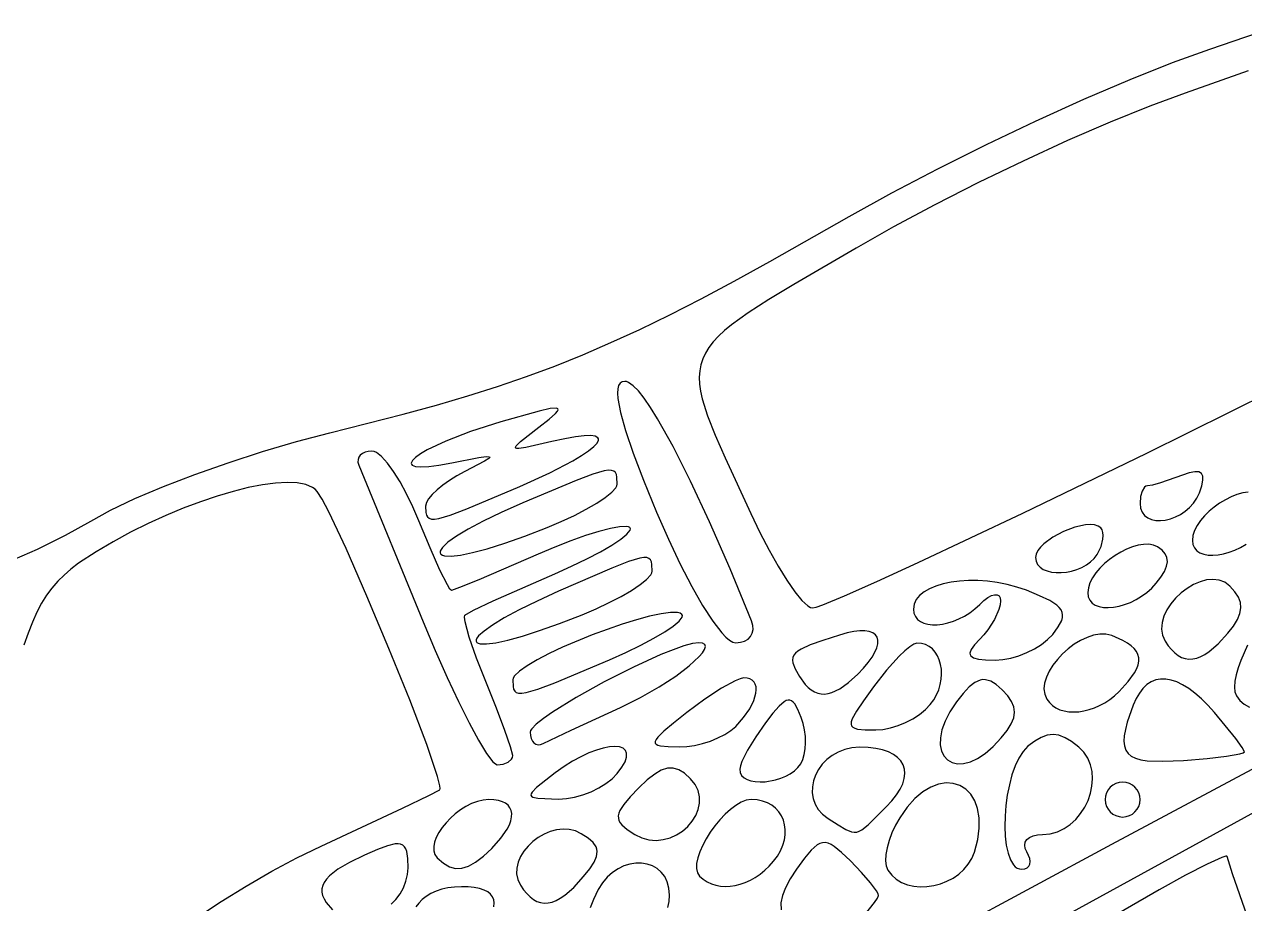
# Model space of a CAD drawing. Header units: millimetres. Extents: x -4.58 to 1.11, y 0.34 to 8.32.
# Drawn here: x -3.534 to -2.756, y 5.2 to 5.761 of the extents above; entities that cross this region are included whole.
import ezdxf

# ---------------------------------------------------------------- set-up
doc = ezdxf.new("R2010")
doc.units = ezdxf.units.MM

msp = doc.modelspace()

# ---------------------------------------------------------------- linework, layer by layer
at = {"flags": 128}
for points in [[(-3.544659, 5.417869), (-3.525221, 5.426441), (-3.507314, 5.435279), (-3.491306, 5.444292), (-3.478734, 5.451181), (-3.463061, 5.45857), (-3.444911, 5.466229), (-3.42491, 5.473927), (-3.403682, 5.481434), (-3.381852, 5.488518), (-3.360046, 5.494951), (-3.338889, 5.5005), (-3.291992, 5.51241), (-3.270843, 5.518223), (-3.250876, 5.524088), (-3.231828, 5.530114), (-3.213436, 5.53641), (-3.195436, 5.543087), (-3.177566, 5.550253), (-3.159562, 5.558019), (-3.141161, 5.566494), (-3.1221, 5.575787), (-3.102115, 5.586008), (-3.080944, 5.597266), (-3.058324, 5.609671), (-3.007681, 5.638361), (-2.980548, 5.653449), (-2.951071, 5.66892), (-2.920192, 5.684335), (-2.888854, 5.699257), (-2.858001, 5.713246), (-2.828575, 5.725865), (-2.80152, 5.736674), (-2.777778, 5.745236), (-2.73189, 5.760951)], [(-2.753315, 5.731326), (-2.793528, 5.717208), (-2.81602, 5.708919), (-2.8413, 5.698656), (-2.868505, 5.686823), (-2.896776, 5.673828), (-2.925252, 5.660076), (-2.953073, 5.645972), (-2.979377, 5.631923), (-3.003306, 5.618333), (-3.043072, 5.595004), (-3.058829, 5.585502), (-3.07199, 5.577046), (-3.082674, 5.569338), (-3.087124, 5.565673), (-3.090999, 5.562083), (-3.094314, 5.558532), (-3.097083, 5.554982), (-3.09932, 5.551397), (-3.101042, 5.54774), (-3.102261, 5.543972), (-3.102994, 5.540058), (-3.103255, 5.535959), (-3.103058, 5.53164), (-3.102418, 5.527062), (-3.10135, 5.522189), (-3.097989, 5.511408), (-3.093092, 5.498999), (-3.086777, 5.484667), (-3.070361, 5.449042), (-3.064587, 5.436958), (-3.058735, 5.425686), (-3.052968, 5.41547), (-3.047446, 5.406559), (-3.042331, 5.399198), (-3.037785, 5.393635), (-3.033968, 5.390117), (-3.032383, 5.389201), (-3.031042, 5.388889), (-3.028799, 5.3894), (-3.024569, 5.390902), (-3.010589, 5.39667), (-2.989975, 5.40579), (-2.963601, 5.417856), (-2.897065, 5.449211), (-2.817972, 5.4875)], [(-3.069875, 5.380556), (-3.083616, 5.413837), (-3.096646, 5.443685), (-3.108803, 5.469789), (-3.119922, 5.49184), (-3.12984, 5.50953), (-3.134297, 5.516642), (-3.138393, 5.522548), (-3.142106, 5.527208), (-3.145417, 5.530585), (-3.148305, 5.53264), (-3.149584, 5.533159), (-3.15075, 5.533333), (-3.152458, 5.533037), (-3.153782, 5.53214), (-3.15472, 5.530631), (-3.155269, 5.528498), (-3.155426, 5.52573), (-3.155188, 5.522314), (-3.153517, 5.513495), (-3.150233, 5.501947), (-3.145312, 5.487577), (-3.138733, 5.470293), (-3.130472, 5.45), (-3.122924, 5.432646), (-3.115406, 5.416741), (-3.108081, 5.402551), (-3.101109, 5.390344), (-3.094653, 5.380385), (-3.088873, 5.372941), (-3.086286, 5.370246), (-3.08393, 5.36828), (-3.081823, 5.367076), (-3.079986, 5.366667), (-3.076945, 5.36695), (-3.07433, 5.367763), (-3.072181, 5.369047), (-3.07054, 5.370747), (-3.069448, 5.372804), (-3.068945, 5.375163), (-3.069074, 5.377766), (-3.069875, 5.380556)], [(-2.817972, 5.4875), (-2.738178, 5.527058)], [(-3.217583, 5.466264), (-3.198571, 5.474915), (-3.183935, 5.482579), (-3.17831, 5.485968), (-3.17384, 5.489025), (-3.170546, 5.491719), (-3.16845, 5.494023), (-3.16757, 5.495906), (-3.167593, 5.496682), (-3.167929, 5.497341), (-3.169545, 5.498299), (-3.172441, 5.49875), (-3.176636, 5.498667), (-3.182151, 5.498019), (-3.189006, 5.496779), (-3.197222, 5.494917), (-3.213849, 5.49108), (-3.218314, 5.490465), (-3.219621, 5.490526), (-3.220326, 5.490847), (-3.22044, 5.491441), (-3.219972, 5.49232), (-3.217336, 5.494979), (-3.205556, 5.504236), (-3.199062, 5.509277), (-3.194876, 5.512938), (-3.193713, 5.514261), (-3.193205, 5.51525), (-3.193377, 5.515908), (-3.194255, 5.51624), (-3.198235, 5.515936), (-3.20535, 5.514369), (-3.229819, 5.507556), (-3.249042, 5.501411), (-3.264826, 5.49531), (-3.276703, 5.489643), (-3.28103, 5.487094), (-3.284205, 5.4848), (-3.286169, 5.48281), (-3.286865, 5.481172), (-3.286718, 5.4805), (-3.286232, 5.479935), (-3.284214, 5.479147), (-3.280751, 5.478859), (-3.275785, 5.479117), (-3.269258, 5.479972), (-3.261111, 5.481472), (-3.243776, 5.484813), (-3.239101, 5.485415), (-3.236991, 5.48524), (-3.236876, 5.484845), (-3.237376, 5.484237), (-3.240183, 5.482359), (-3.252778, 5.475778), (-3.2578, 5.473074), (-3.262485, 5.470179), (-3.26673, 5.467184), (-3.270434, 5.464177), (-3.273493, 5.46125), (-3.275805, 5.458493), (-3.277268, 5.455995), (-3.277778, 5.453847), (-3.277567, 5.449666), (-3.277186, 5.448085), (-3.276517, 5.446865), (-3.275482, 5.446023), (-3.274003, 5.445574), (-3.272001, 5.445534), (-3.269399, 5.44592), (-3.262081, 5.448033), (-3.251422, 5.452043), (-3.217583, 5.466264)], [(-3.222222, 5.294792), (-3.223549, 5.300263), (-3.227161, 5.31079), (-3.232505, 5.324856), (-3.239028, 5.340944), (-3.24531, 5.35682), (-3.249981, 5.37029), (-3.252592, 5.379935), (-3.252985, 5.382879), (-3.252694, 5.384333), (-3.2472, 5.38739), (-3.234571, 5.393377), (-3.195417, 5.410681), (-3.184673, 5.415469), (-3.174895, 5.420181), (-3.166278, 5.424696), (-3.159021, 5.428894), (-3.153318, 5.432654), (-3.149366, 5.435854), (-3.147361, 5.438376), (-3.14715, 5.439344), (-3.1475, 5.440097), (-3.148404, 5.440607), (-3.149816, 5.440868), (-3.154042, 5.440674), (-3.159937, 5.439585), (-3.16726, 5.43767), (-3.175773, 5.434999), (-3.185234, 5.43164), (-3.195404, 5.427664), (-3.206042, 5.423139), (-3.243868, 5.406799), (-3.256046, 5.401826), (-3.261319, 5.4), (-3.262271, 5.400907), (-3.26386, 5.403507), (-3.268613, 5.413056), (-3.2749, 5.427187), (-3.282042, 5.444444), (-3.28586, 5.453372), (-3.289901, 5.461701), (-3.294042, 5.469249), (-3.29816, 5.475833), (-3.302131, 5.481272), (-3.305835, 5.485382), (-3.309147, 5.487982), (-3.310617, 5.488658), (-3.311944, 5.488889), (-3.314304, 5.488707), (-3.316359, 5.488185), (-3.318076, 5.487361), (-3.31942, 5.486271), (-3.320356, 5.484951), (-3.320851, 5.48344), (-3.320868, 5.481772), (-3.320375, 5.479986), (-3.279306, 5.379986), (-3.271602, 5.361684), (-3.264025, 5.344612), (-3.256769, 5.329141), (-3.250028, 5.315646), (-3.243995, 5.3045), (-3.238864, 5.296076), (-3.234829, 5.290748), (-3.233283, 5.289361), (-3.232083, 5.288889), (-3.228252, 5.289354), (-3.225116, 5.290622), (-3.222999, 5.292498), (-3.222423, 5.293605), (-3.222222, 5.294792)], [(-3.200222, 5.440083), (-3.191249, 5.443877), (-3.182878, 5.447807), (-3.175292, 5.451759), (-3.168675, 5.45562), (-3.16321, 5.459276), (-3.15908, 5.462613), (-3.156467, 5.465517), (-3.155787, 5.466771), (-3.155556, 5.467875), (-3.155754, 5.472238), (-3.156121, 5.473895), (-3.156773, 5.475181), (-3.15779, 5.47608), (-3.15925, 5.476577), (-3.161233, 5.476656), (-3.163819, 5.4763), (-3.171118, 5.474225), (-3.181782, 5.470225), (-3.21575, 5.455944), (-3.229509, 5.44982), (-3.241125, 5.444196), (-3.250636, 5.439113), (-3.25808, 5.434609), (-3.263496, 5.430724), (-3.266922, 5.427497), (-3.267901, 5.426143), (-3.268397, 5.424968), (-3.268415, 5.423977), (-3.26796, 5.423175), (-3.267036, 5.422568), (-3.265649, 5.422159), (-3.261501, 5.421959), (-3.255557, 5.422613), (-3.247854, 5.424161), (-3.23843, 5.426643), (-3.227325, 5.430098), (-3.214576, 5.434565), (-3.200222, 5.440083)], [(-2.784389, 5.462347), (-2.782879, 5.466789), (-2.782138, 5.470308), (-2.78219, 5.472929), (-2.783061, 5.474679), (-2.784774, 5.475581), (-2.787356, 5.475662), (-2.79083, 5.474946), (-2.795222, 5.473458), (-2.809089, 5.468661), (-2.814369, 5.467202), (-2.817569, 5.466667), (-2.818503, 5.46644), (-2.819375, 5.46579), (-2.820854, 5.463403), (-2.821855, 5.45987), (-2.822222, 5.455556), (-2.821879, 5.452434), (-2.820903, 5.44985), (-2.819371, 5.447791), (-2.817362, 5.446242), (-2.814952, 5.445189), (-2.812222, 5.444619), (-2.809247, 5.444516), (-2.806108, 5.444868), (-2.80288, 5.44566), (-2.799643, 5.446878), (-2.796475, 5.448508), (-2.793453, 5.450536), (-2.790655, 5.452948), (-2.78816, 5.45573), (-2.786045, 5.458868), (-2.784389, 5.462347)], [(-3.423189, 5.191628), (-3.408016, 5.201674), (-3.392083, 5.211537), (-3.375862, 5.220917), (-3.359825, 5.22951), (-3.344444, 5.237014), (-3.292394, 5.261292), (-3.275747, 5.269287), (-3.268667, 5.272944), (-3.268442, 5.273752), (-3.26863, 5.275476), (-3.270146, 5.281436), (-3.27707, 5.301771), (-3.287901, 5.330212), (-3.301102, 5.363019), (-3.315136, 5.396453), (-3.328465, 5.426775), (-3.339553, 5.450245), (-3.343775, 5.458242), (-3.346861, 5.463125), (-3.348205, 5.46454), (-3.349879, 5.465749), (-3.354163, 5.467568), (-3.359608, 5.468611), (-3.366108, 5.468907), (-3.373557, 5.468484), (-3.38185, 5.467371), (-3.390881, 5.465598), (-3.400543, 5.463193), (-3.410732, 5.460184), (-3.421341, 5.456602), (-3.432265, 5.452474), (-3.443398, 5.44783), (-3.454634, 5.442698), (-3.465867, 5.437108), (-3.476992, 5.431088), (-3.487903, 5.424667), (-3.499037, 5.417325), (-3.503865, 5.413649), (-3.508264, 5.409856), (-3.512284, 5.405861), (-3.515974, 5.401578), (-3.519381, 5.396922), (-3.522556, 5.391807), (-3.525546, 5.38615), (-3.528401, 5.379863), (-3.531169, 5.372863), (-3.533899, 5.365063)], [(-2.753282, 5.462749), (-2.75678, 5.462191), (-2.760421, 5.461154), (-2.764133, 5.459688), (-2.767841, 5.457839), (-2.771472, 5.455656), (-2.774952, 5.453188), (-2.778207, 5.450483), (-2.781164, 5.447589), (-2.783748, 5.444554), (-2.785887, 5.441426), (-2.787505, 5.438255), (-2.788531, 5.435087), (-2.788889, 5.431972), (-2.788557, 5.429317), (-2.787603, 5.427106), (-2.786094, 5.425331), (-2.784092, 5.423983), (-2.781663, 5.423052), (-2.778872, 5.422531), (-2.775784, 5.42241), (-2.772462, 5.422681), (-2.768972, 5.423334), (-2.765378, 5.424362), (-2.761746, 5.425754), (-2.758139, 5.427503), (-2.754623, 5.4296)], [(-2.849542, 5.422958), (-2.847098, 5.427959), (-2.845859, 5.432819), (-2.845715, 5.435023), (-2.845899, 5.436982), (-2.846422, 5.438627), (-2.847292, 5.439889), (-2.849036, 5.441078), (-2.851304, 5.441766), (-2.854008, 5.441991), (-2.857061, 5.441795), (-2.863859, 5.440297), (-2.870997, 5.437589), (-2.877771, 5.433989), (-2.883479, 5.429817), (-2.885714, 5.427615), (-2.887419, 5.42539), (-2.888507, 5.423181), (-2.888889, 5.421028), (-2.888544, 5.418601), (-2.887562, 5.416531), (-2.886017, 5.414814), (-2.883987, 5.413447), (-2.881548, 5.412425), (-2.878776, 5.411746), (-2.875747, 5.411405), (-2.872538, 5.411399), (-2.869226, 5.411724), (-2.865885, 5.412377), (-2.862594, 5.413353), (-2.859428, 5.414649), (-2.856463, 5.416261), (-2.853776, 5.418186), (-2.851444, 5.42042), (-2.849542, 5.422958)], [(-2.811931, 5.404556), (-2.80887, 5.40855), (-2.806655, 5.412152), (-2.805285, 5.415402), (-2.804759, 5.418339), (-2.805074, 5.421001), (-2.806229, 5.423429), (-2.808224, 5.425661), (-2.811056, 5.427736), (-2.813679, 5.428903), (-2.816668, 5.429447), (-2.819948, 5.429416), (-2.823446, 5.428858), (-2.827088, 5.427821), (-2.8308, 5.426354), (-2.834508, 5.424505), (-2.838139, 5.422323), (-2.841619, 5.419855), (-2.844874, 5.41715), (-2.847831, 5.414255), (-2.850415, 5.41122), (-2.852553, 5.408093), (-2.854172, 5.404922), (-2.855197, 5.401754), (-2.855556, 5.398639), (-2.855223, 5.395984), (-2.85427, 5.393773), (-2.85276, 5.391998), (-2.850759, 5.390649), (-2.84833, 5.389719), (-2.845539, 5.389197), (-2.84245, 5.389077), (-2.839128, 5.389347), (-2.835638, 5.390001), (-2.832045, 5.391028), (-2.828412, 5.392421), (-2.824806, 5.39417), (-2.821289, 5.396267), (-2.817928, 5.398703), (-2.814787, 5.401468), (-2.811931, 5.404556)], [(-3.178, 5.384542), (-3.169027, 5.388331), (-3.160656, 5.392257), (-3.15307, 5.396206), (-3.146453, 5.400064), (-3.140988, 5.403717), (-3.136857, 5.407051), (-3.134245, 5.409952), (-3.133565, 5.411204), (-3.133333, 5.412306), (-3.133488, 5.416657), (-3.133807, 5.418311), (-3.134397, 5.419593), (-3.135342, 5.420486), (-3.136727, 5.420972), (-3.138633, 5.421032), (-3.141144, 5.420649), (-3.148316, 5.418481), (-3.15891, 5.414325), (-3.193028, 5.399472), (-3.206655, 5.393239), (-3.218183, 5.387557), (-3.227645, 5.382458), (-3.235076, 5.377977), (-3.240509, 5.374147), (-3.243977, 5.371002), (-3.244985, 5.369696), (-3.245515, 5.368574), (-3.24557, 5.36764), (-3.245155, 5.366898), (-3.244273, 5.366351), (-3.242931, 5.366006), (-3.238877, 5.365932), (-3.233026, 5.36671), (-3.225413, 5.368373), (-3.21607, 5.370954), (-3.205031, 5.374487), (-3.19233, 5.379005), (-3.178, 5.384542)], [(-2.766278, 5.372694), (-2.762712, 5.377327), (-2.760127, 5.38151), (-2.758519, 5.385343), (-2.757884, 5.388927), (-2.758218, 5.392361), (-2.759518, 5.395745), (-2.76178, 5.39918), (-2.765, 5.402764), (-2.768212, 5.405203), (-2.771821, 5.406615), (-2.775724, 5.407089), (-2.779818, 5.406711), (-2.783998, 5.405569), (-2.788163, 5.403752), (-2.792208, 5.401346), (-2.796031, 5.398441), (-2.799528, 5.395123), (-2.802596, 5.391481), (-2.805131, 5.387601), (-2.807031, 5.383572), (-2.808192, 5.379483), (-2.808511, 5.375419), (-2.807884, 5.37147), (-2.806208, 5.367722), (-2.804232, 5.364784), (-2.802197, 5.362278), (-2.800102, 5.360204), (-2.797944, 5.358562), (-2.79572, 5.357352), (-2.793429, 5.356576), (-2.791067, 5.356233), (-2.788634, 5.356323), (-2.786125, 5.356847), (-2.78354, 5.357806), (-2.780875, 5.359199), (-2.778128, 5.361027), (-2.772381, 5.365989), (-2.766278, 5.372694)], [(-2.877931, 5.372028), (-2.874352, 5.376771), (-2.872202, 5.380837), (-2.871693, 5.382668), (-2.871578, 5.384389), (-2.871867, 5.386023), (-2.872575, 5.387589), (-2.873711, 5.389106), (-2.87529, 5.390597), (-2.879819, 5.393577), (-2.88626, 5.396689), (-2.894708, 5.400097), (-2.900801, 5.402165), (-2.907008, 5.403803), (-2.913258, 5.405024), (-2.919481, 5.405838), (-2.925608, 5.406258), (-2.931569, 5.406294), (-2.937294, 5.405959), (-2.942714, 5.405264), (-2.947757, 5.404221), (-2.952354, 5.402841), (-2.956436, 5.401135), (-2.959933, 5.399117), (-2.962774, 5.396796), (-2.96489, 5.394185), (-2.966211, 5.391296), (-2.966667, 5.388139), (-2.966366, 5.385575), (-2.965501, 5.383395), (-2.964126, 5.381596), (-2.962294, 5.380174), (-2.96006, 5.379124), (-2.957478, 5.378445), (-2.954603, 5.37813), (-2.951488, 5.378177), (-2.948187, 5.378582), (-2.944756, 5.379341), (-2.941247, 5.380449), (-2.937715, 5.381905), (-2.934215, 5.383702), (-2.930801, 5.385838), (-2.927526, 5.388309), (-2.924444, 5.391111), (-2.921746, 5.393585), (-2.919238, 5.395449), (-2.916973, 5.396693), (-2.915002, 5.397311), (-2.913378, 5.397292), (-2.912153, 5.396629), (-2.91138, 5.395312), (-2.911111, 5.393333), (-2.911383, 5.390829), (-2.912163, 5.387967), (-2.915028, 5.381569), (-2.919267, 5.374943), (-2.921766, 5.371794), (-2.924444, 5.368889), (-2.927741, 5.365337), (-2.929823, 5.362429), (-2.930654, 5.360111), (-2.930588, 5.359157), (-2.930194, 5.358332), (-2.928407, 5.357039), (-2.925253, 5.35618), (-2.920695, 5.355703), (-2.914694, 5.355556), (-2.909779, 5.355892), (-2.904653, 5.356856), (-2.899468, 5.35838), (-2.894375, 5.360396), (-2.889524, 5.362836), (-2.885066, 5.365634), (-2.881151, 5.36872), (-2.877931, 5.372028)], [(-3.160458, 5.355833), (-3.150044, 5.360485), (-3.140585, 5.365079), (-3.132267, 5.369496), (-3.125281, 5.373618), (-3.119815, 5.377326), (-3.116056, 5.380501), (-3.114194, 5.383025), (-3.114033, 5.384005), (-3.114417, 5.384778), (-3.115493, 5.38546), (-3.117065, 5.385878), (-3.121553, 5.385981), (-3.127604, 5.385193), (-3.134941, 5.383622), (-3.143285, 5.381376), (-3.15236, 5.378563), (-3.17159, 5.371667), (-3.190412, 5.363793), (-3.198975, 5.35976), (-3.206604, 5.355805), (-3.213021, 5.352037), (-3.217948, 5.348564), (-3.221107, 5.345492), (-3.221938, 5.344141), (-3.222222, 5.342931), (-3.222017, 5.338667), (-3.221639, 5.337054), (-3.220968, 5.33581), (-3.219923, 5.334952), (-3.218423, 5.334496), (-3.216386, 5.33446), (-3.213731, 5.334861), (-3.20624, 5.337041), (-3.195298, 5.341173), (-3.160458, 5.355833)], [(-3.002222, 5.346667), (-2.998562, 5.350529), (-2.995523, 5.354161), (-2.993098, 5.357548), (-2.99128, 5.360671), (-2.990059, 5.363515), (-2.989429, 5.366063), (-2.989382, 5.368298), (-2.98991, 5.370203), (-2.991004, 5.371762), (-2.992658, 5.372959), (-2.994864, 5.373775), (-2.997613, 5.374196), (-3.000898, 5.374204), (-3.004711, 5.373782), (-3.009044, 5.372914), (-3.013889, 5.371583), (-3.024564, 5.368203), (-3.032654, 5.365306), (-3.038381, 5.36266), (-3.040428, 5.361361), (-3.041967, 5.360038), (-3.043027, 5.358664), (-3.043635, 5.357209), (-3.043818, 5.355645), (-3.043606, 5.353943), (-3.042103, 5.35001), (-3.039347, 5.345181), (-3.035688, 5.340139), (-3.03379, 5.338176), (-3.031837, 5.336587), (-3.029826, 5.33537), (-3.027751, 5.334527), (-3.025605, 5.334056), (-3.023384, 5.33396), (-3.021081, 5.334238), (-3.018692, 5.334889), (-3.01363, 5.337315), (-3.008155, 5.341241), (-3.002222, 5.346667)], [(-2.835556, 5.335556), (-2.829701, 5.341921), (-2.825665, 5.347566), (-2.824333, 5.350146), (-2.82346, 5.352578), (-2.823047, 5.354874), (-2.823097, 5.357045), (-2.82361, 5.359102), (-2.824589, 5.361055), (-2.826034, 5.362916), (-2.827946, 5.364696), (-2.830328, 5.366406), (-2.833181, 5.368056), (-2.840306, 5.371222), (-2.843945, 5.372117), (-2.847828, 5.372178), (-2.851873, 5.371485), (-2.855997, 5.37012), (-2.860118, 5.368163), (-2.864154, 5.365695), (-2.868023, 5.362797), (-2.871641, 5.359549), (-2.874926, 5.356032), (-2.877797, 5.352327), (-2.88017, 5.348514), (-2.881964, 5.344675), (-2.883095, 5.34089), (-2.883483, 5.33724), (-2.883043, 5.333805), (-2.881694, 5.330667), (-2.880053, 5.328471), (-2.878086, 5.326625), (-2.875825, 5.325127), (-2.873308, 5.323972), (-2.870566, 5.323156), (-2.867637, 5.322676), (-2.864553, 5.322529), (-2.861349, 5.32271), (-2.85806, 5.323216), (-2.854721, 5.324044), (-2.851365, 5.32519), (-2.848028, 5.326649), (-2.844744, 5.328419), (-2.841548, 5.330496), (-2.838473, 5.332876), (-2.835556, 5.335556)], [(-3.153542, 5.325417), (-3.140753, 5.331759), (-3.128842, 5.338577), (-3.118302, 5.345463), (-3.109628, 5.35201), (-3.103316, 5.357812), (-3.101199, 5.360305), (-3.099858, 5.36246), (-3.099354, 5.364224), (-3.09975, 5.365547), (-3.101107, 5.366378), (-3.103486, 5.366667), (-3.107597, 5.366129), (-3.113167, 5.3646), (-3.119958, 5.362205), (-3.127732, 5.359071), (-3.145279, 5.351089), (-3.163903, 5.341661), (-3.181701, 5.331797), (-3.196771, 5.322505), (-3.202688, 5.318388), (-3.207209, 5.314792), (-3.210096, 5.311843), (-3.210852, 5.31065), (-3.211111, 5.309667), (-3.210941, 5.307437), (-3.210454, 5.305526), (-3.209683, 5.303965), (-3.208663, 5.302783), (-3.207429, 5.302009), (-3.206013, 5.301673), (-3.204452, 5.301803), (-3.202778, 5.302431), (-3.184878, 5.310955), (-3.153542, 5.325417)], [(-2.955958, 5.327292), (-2.953758, 5.33029), (-2.951974, 5.333444), (-2.950595, 5.336706), (-2.94961, 5.340024), (-2.949008, 5.343351), (-2.948778, 5.346635), (-2.948909, 5.349829), (-2.949391, 5.352882), (-2.950211, 5.355745), (-2.951361, 5.358368), (-2.952828, 5.360702), (-2.954601, 5.362698), (-2.95667, 5.364306), (-2.959024, 5.365476), (-2.961651, 5.366159), (-2.964542, 5.366306), (-2.966491, 5.365679), (-2.969099, 5.364012), (-2.972249, 5.361418), (-2.97583, 5.35801), (-2.983827, 5.349212), (-2.992181, 5.338528), (-2.998524, 5.329721), (-3.003035, 5.323035), (-3.005698, 5.318177), (-3.006332, 5.316343), (-3.006498, 5.314856), (-3.006195, 5.313681), (-3.00542, 5.31278), (-3.004172, 5.312118), (-3.002448, 5.311659), (-2.997568, 5.311199), (-2.990764, 5.311111), (-2.986198, 5.311441), (-2.981408, 5.312387), (-2.976536, 5.313883), (-2.971726, 5.315863), (-2.96712, 5.31826), (-2.962862, 5.321008), (-2.959093, 5.32404), (-2.955958, 5.327292)], [(-2.753668, 5.365023), (-2.758007, 5.35545), (-2.759689, 5.350759), (-2.760965, 5.346285), (-2.761777, 5.342144), (-2.762066, 5.338452), (-2.761771, 5.335324), (-2.760833, 5.332875), (-2.758556, 5.329911), (-2.75576, 5.327455), (-2.752525, 5.325496)], [(-3.188889, 5.019375), (-3.003229, 5.119833), (-2.861111, 5.197458), (-2.577778, 5.352847)], [(-3.08, 5.313333), (-3.074965, 5.318977), (-3.071121, 5.32453), (-3.068503, 5.329783), (-3.067146, 5.334524), (-3.06695, 5.336638), (-3.067083, 5.338546), (-3.067547, 5.340221), (-3.068348, 5.341638), (-3.069489, 5.34277), (-3.070975, 5.343591), (-3.072811, 5.344074), (-3.075, 5.344194), (-3.077241, 5.3437), (-3.080428, 5.342382), (-3.089045, 5.337635), (-3.099668, 5.330675), (-3.111111, 5.322222), (-3.119657, 5.315453), (-3.125845, 5.310248), (-3.129724, 5.306398), (-3.130812, 5.304918), (-3.13134, 5.303698), (-3.131314, 5.302714), (-3.13074, 5.301939), (-3.129623, 5.301347), (-3.12797, 5.300914), (-3.123079, 5.300415), (-3.116111, 5.300236), (-3.111263, 5.300462), (-3.106215, 5.301199), (-3.101114, 5.302392), (-3.096108, 5.303988), (-3.091345, 5.305934), (-3.086974, 5.308176), (-3.083143, 5.31066), (-3.08, 5.313333)], [(-2.910722, 5.306014), (-2.907034, 5.310777), (-2.904383, 5.315007), (-2.902766, 5.318837), (-2.902182, 5.322398), (-2.902627, 5.325821), (-2.904099, 5.329238), (-2.906595, 5.332782), (-2.910111, 5.336583), (-2.913923, 5.339945), (-2.91745, 5.342135), (-2.920809, 5.343122), (-2.922464, 5.343155), (-2.924122, 5.342875), (-2.927505, 5.341362), (-2.93108, 5.338552), (-2.934964, 5.334414), (-2.939278, 5.328917), (-2.943487, 5.322568), (-2.946547, 5.316593), (-2.948531, 5.311053), (-2.949515, 5.306008), (-2.949575, 5.301518), (-2.948785, 5.297643), (-2.947221, 5.294444), (-2.944958, 5.291981), (-2.942072, 5.290314), (-2.938637, 5.289504), (-2.934729, 5.289611), (-2.930422, 5.290696), (-2.925793, 5.292818), (-2.920917, 5.296038), (-2.915868, 5.300417), (-2.910722, 5.306014)], [(-2.755583, 5.297083), (-2.757083, 5.299877), (-2.761186, 5.305523), (-2.774694, 5.322097), (-2.778964, 5.326838), (-2.783148, 5.33099), (-2.787233, 5.334555), (-2.79121, 5.337529), (-2.795068, 5.339913), (-2.798797, 5.341705), (-2.802385, 5.342905), (-2.805821, 5.34351), (-2.809096, 5.343521), (-2.812198, 5.342937), (-2.815116, 5.341755), (-2.817841, 5.339976), (-2.820361, 5.337598), (-2.822665, 5.33462), (-2.824743, 5.331042), (-2.826583, 5.326861), (-2.830355, 5.315995), (-2.831561, 5.311424), (-2.832283, 5.307393), (-2.832496, 5.303876), (-2.832176, 5.300847), (-2.831301, 5.29828), (-2.829845, 5.296149), (-2.827786, 5.294428), (-2.8251, 5.29309), (-2.821762, 5.292111), (-2.817749, 5.291463), (-2.807604, 5.291058), (-2.794472, 5.291667), (-2.779372, 5.292954), (-2.767007, 5.294406), (-2.758652, 5.295842), (-2.756377, 5.296499), (-2.755583, 5.297083)], [(-3.038556, 5.289417), (-3.03725, 5.292119), (-3.036302, 5.295344), (-3.035714, 5.298971), (-3.035486, 5.302878), (-3.03562, 5.306946), (-3.036118, 5.311053), (-3.03698, 5.315079), (-3.038208, 5.318903), (-3.040345, 5.324048), (-3.042341, 5.327656), (-3.04334, 5.328875), (-3.044369, 5.329699), (-3.045449, 5.330127), (-3.046602, 5.330155), (-3.047851, 5.329778), (-3.049216, 5.328996), (-3.052382, 5.326198), (-3.056276, 5.321735), (-3.061069, 5.315583), (-3.067308, 5.306719), (-3.072474, 5.298207), (-3.076028, 5.291015), (-3.077032, 5.288217), (-3.077431, 5.286111), (-3.077171, 5.283922), (-3.076248, 5.282084), (-3.074742, 5.28059), (-3.072733, 5.279434), (-3.070301, 5.278609), (-3.067527, 5.278108), (-3.064489, 5.277924), (-3.061269, 5.27805), (-3.054602, 5.279207), (-3.051316, 5.280224), (-3.048167, 5.281523), (-3.045236, 5.283099), (-3.042604, 5.284945), (-3.040351, 5.287053), (-3.038556, 5.289417)], [(-2.894444, 5.233333), (-2.895479, 5.235565), (-2.895775, 5.237648), (-2.895376, 5.239535), (-2.894321, 5.241181), (-2.892653, 5.24254), (-2.890411, 5.243568), (-2.887638, 5.244218), (-2.884375, 5.244444), (-2.879504, 5.244889), (-2.874915, 5.246164), (-2.870646, 5.248177), (-2.866734, 5.250837), (-2.863217, 5.254054), (-2.860133, 5.257737), (-2.857519, 5.261795), (-2.855413, 5.266137), (-2.853852, 5.270672), (-2.852874, 5.27531), (-2.852516, 5.279959), (-2.852816, 5.284528), (-2.853812, 5.288928), (-2.855541, 5.293066), (-2.85804, 5.296852), (-2.861347, 5.300194), (-2.865881, 5.303658), (-2.87003, 5.306145), (-2.873918, 5.307655), (-2.877665, 5.308191), (-2.881393, 5.307754), (-2.885224, 5.306347), (-2.889279, 5.30397), (-2.893681, 5.300625), (-2.896745, 5.297389), (-2.899473, 5.293153), (-2.901856, 5.288083), (-2.903887, 5.282345), (-2.905557, 5.276108), (-2.906856, 5.269537), (-2.907778, 5.2628), (-2.908312, 5.256064), (-2.908452, 5.249495), (-2.908188, 5.243261), (-2.907512, 5.237528), (-2.906415, 5.232463), (-2.904889, 5.228233), (-2.902926, 5.225005), (-2.901777, 5.223819), (-2.900516, 5.222946), (-2.899142, 5.222407), (-2.897653, 5.222222), (-2.895769, 5.222449), (-2.894282, 5.223099), (-2.893206, 5.224127), (-2.892554, 5.225486), (-2.892338, 5.227132), (-2.892573, 5.229019), (-2.89327, 5.231101), (-2.894444, 5.233333)], [(-3.155556, 5.283333), (-3.15256, 5.287335), (-3.150607, 5.290809), (-3.14963, 5.293755), (-3.14956, 5.296171), (-3.150332, 5.298057), (-3.151877, 5.299414), (-3.154128, 5.300239), (-3.157019, 5.300533), (-3.160482, 5.300295), (-3.16445, 5.299524), (-3.168856, 5.29822), (-3.173632, 5.296382), (-3.178711, 5.29401), (-3.184027, 5.291103), (-3.189511, 5.28766), (-3.195097, 5.283681), (-3.206952, 5.274381), (-3.209844, 5.271474), (-3.210521, 5.270375), (-3.210682, 5.269483), (-3.210324, 5.268774), (-3.209443, 5.268225), (-3.206103, 5.267516), (-3.193028, 5.267014), (-3.187997, 5.267283), (-3.182759, 5.268193), (-3.177465, 5.269675), (-3.172271, 5.271663), (-3.167329, 5.27409), (-3.162793, 5.276889), (-3.158818, 5.279992), (-3.155556, 5.283333)], [(-2.984028, 5.262), (-2.980431, 5.265881), (-2.977496, 5.26965), (-2.975213, 5.273289), (-2.973574, 5.276779), (-2.97257, 5.2801), (-2.972193, 5.283234), (-2.972434, 5.28616), (-2.973285, 5.288859), (-2.974736, 5.291313), (-2.97678, 5.293503), (-2.979407, 5.295408), (-2.98261, 5.29701), (-2.986379, 5.298289), (-2.990706, 5.299227), (-2.995583, 5.299803), (-3.001, 5.3), (-3.005916, 5.299637), (-3.010497, 5.298598), (-3.014709, 5.296957), (-3.018521, 5.294789), (-3.021898, 5.292166), (-3.02481, 5.289165), (-3.027222, 5.285858), (-3.029102, 5.282319), (-3.030418, 5.278624), (-3.031137, 5.274847), (-3.031225, 5.27106), (-3.03065, 5.26734), (-3.02938, 5.263759), (-3.027382, 5.260392), (-3.024623, 5.257314), (-3.021069, 5.254597), (-3.014674, 5.250503), (-3.009868, 5.247627), (-3.006107, 5.246076), (-3.00445, 5.245832), (-3.002851, 5.24596), (-3.001242, 5.246473), (-2.999557, 5.247386), (-2.995683, 5.250462), (-2.984028, 5.262)], [(-2.738685, 5.292338), (-2.840521, 5.238118), (-2.94293, 5.182846), (-3.033333, 5.133264), (-3.120668, 5.085487), (-3.214722, 5.035111), (-3.304193, 4.988131), (-3.343677, 4.967788), (-3.377778, 4.950542), (-3.428011, 4.925188), (-3.469178, 4.903746), (-3.502009, 4.885756), (-3.515526, 4.877911), (-3.527233, 4.870757), (-3.53722, 4.864236)], [(-3.108889, 5.28), (-3.112716, 5.283409), (-3.116352, 5.285681), (-3.119931, 5.286794), (-3.12359, 5.286722), (-3.127466, 5.285442), (-3.131694, 5.28293), (-3.13641, 5.279161), (-3.14175, 5.274111), (-3.147324, 5.268345), (-3.151362, 5.263599), (-3.153884, 5.259657), (-3.154583, 5.257921), (-3.15491, 5.256304), (-3.154867, 5.25478), (-3.154459, 5.253322), (-3.153686, 5.251903), (-3.152551, 5.250496), (-3.149206, 5.247609), (-3.144444, 5.244444), (-3.13993, 5.242218), (-3.135327, 5.240979), (-3.130721, 5.240641), (-3.126196, 5.241121), (-3.121835, 5.242335), (-3.117724, 5.244198), (-3.113947, 5.246626), (-3.110589, 5.249535), (-3.107732, 5.25284), (-3.105462, 5.256458), (-3.103864, 5.260303), (-3.103021, 5.264292), (-3.103017, 5.268341), (-3.103938, 5.272364), (-3.105867, 5.276279), (-3.108889, 5.28)], [(-2.927806, 5.233222), (-2.925747, 5.241222), (-2.924794, 5.248536), (-2.924855, 5.255123), (-2.925836, 5.260939), (-2.927644, 5.265942), (-2.930186, 5.270089), (-2.933368, 5.273337), (-2.937099, 5.275644), (-2.941284, 5.276967), (-2.945831, 5.277264), (-2.950645, 5.276491), (-2.955636, 5.274607), (-2.960708, 5.271568), (-2.965769, 5.267332), (-2.970726, 5.261856), (-2.975486, 5.255097), (-2.978193, 5.250324), (-2.98046, 5.245451), (-2.982255, 5.240615), (-2.983547, 5.235951), (-2.984304, 5.231598), (-2.984496, 5.227691), (-2.98409, 5.224367), (-2.983056, 5.221764), (-2.980592, 5.218529), (-2.977629, 5.215898), (-2.974245, 5.213853), (-2.970518, 5.212378), (-2.966529, 5.211458), (-2.962355, 5.211075), (-2.958076, 5.211214), (-2.953769, 5.211858), (-2.949515, 5.21299), (-2.945391, 5.214594), (-2.941476, 5.216655), (-2.93785, 5.219155), (-2.934592, 5.222078), (-2.931779, 5.225407), (-2.92949, 5.229128), (-2.927806, 5.233222)], [(-2.822222, 5.266667), (-2.822449, 5.268899), (-2.823099, 5.270981), (-2.824127, 5.272868), (-2.825486, 5.274514), (-2.827132, 5.275873), (-2.829019, 5.276901), (-2.831101, 5.277551), (-2.833333, 5.277778), (-2.835565, 5.277551), (-2.837648, 5.276901), (-2.839535, 5.275873), (-2.841181, 5.274514), (-2.84254, 5.272868), (-2.843568, 5.270981), (-2.844218, 5.268899), (-2.844444, 5.266667), (-2.844218, 5.264435), (-2.843568, 5.262352), (-2.84254, 5.260465), (-2.841181, 5.258819), (-2.839535, 5.25746), (-2.837648, 5.256432), (-2.835565, 5.255782), (-2.833333, 5.255556), (-2.831101, 5.255782), (-2.829019, 5.256432), (-2.827132, 5.25746), (-2.825486, 5.258819), (-2.824127, 5.260465), (-2.823099, 5.262352), (-2.822449, 5.264435), (-2.822222, 5.266667)], [(-3.235556, 5.235556), (-3.229775, 5.241981), (-3.225731, 5.247893), (-3.224358, 5.250624), (-3.223416, 5.253187), (-3.222905, 5.255569), (-3.222823, 5.257757), (-3.22317, 5.259737), (-3.223945, 5.261496), (-3.225147, 5.26302), (-3.226774, 5.264298), (-3.228827, 5.265314), (-3.231304, 5.266057), (-3.234205, 5.266512), (-3.237528, 5.266667), (-3.241112, 5.26636), (-3.244757, 5.265482), (-3.248407, 5.264097), (-3.252004, 5.262272), (-3.255492, 5.26007), (-3.258813, 5.257556), (-3.26191, 5.254795), (-3.264726, 5.251852), (-3.267203, 5.248792), (-3.269286, 5.245679), (-3.270915, 5.242579), (-3.272036, 5.239555), (-3.272589, 5.236674), (-3.272519, 5.233999), (-3.271767, 5.231595), (-3.270278, 5.229528), (-3.266353, 5.226122), (-3.262489, 5.223874), (-3.258596, 5.222799), (-3.254583, 5.222911), (-3.250363, 5.224228), (-3.245844, 5.226764), (-3.240938, 5.230535), (-3.235556, 5.235556)], [(-3.055958, 5.227292), (-3.053465, 5.23065), (-3.051486, 5.234064), (-3.050008, 5.237496), (-3.049017, 5.240909), (-3.0485, 5.244265), (-3.048443, 5.247526), (-3.048833, 5.250655), (-3.049656, 5.253615), (-3.050899, 5.256367), (-3.052548, 5.258874), (-3.054589, 5.261098), (-3.057009, 5.263003), (-3.059795, 5.264549), (-3.062932, 5.265701), (-3.066408, 5.266419), (-3.070208, 5.266667), (-3.073321, 5.266224), (-3.07661, 5.264962), (-3.080006, 5.262983), (-3.083442, 5.260387), (-3.08685, 5.257274), (-3.090162, 5.253747), (-3.09331, 5.249906), (-3.096226, 5.245852), (-3.098842, 5.241686), (-3.10109, 5.237509), (-3.102903, 5.233421), (-3.104212, 5.229524), (-3.10495, 5.225919), (-3.105048, 5.222706), (-3.10444, 5.219986), (-3.103056, 5.217861), (-3.100755, 5.215857), (-3.09825, 5.214223), (-3.095567, 5.212954), (-3.09273, 5.212044), (-3.089765, 5.211488), (-3.086697, 5.211281), (-3.083553, 5.211418), (-3.080356, 5.211894), (-3.077133, 5.212704), (-3.073908, 5.213843), (-3.070708, 5.215305), (-3.067558, 5.217086), (-3.064482, 5.21918), (-3.061507, 5.221582), (-3.058657, 5.224288), (-3.055958, 5.227292)], [(-3.177069, 5.217514), (-3.173131, 5.222522), (-3.170351, 5.226764), (-3.16874, 5.230397), (-3.168304, 5.233576), (-3.168529, 5.235045), (-3.169052, 5.236459), (-3.170993, 5.239201), (-3.174135, 5.241959), (-3.178486, 5.244889), (-3.182201, 5.246671), (-3.186116, 5.247631), (-3.19015, 5.247834), (-3.194226, 5.247348), (-3.198262, 5.246241), (-3.202179, 5.244578), (-3.205899, 5.242428), (-3.20934, 5.239856), (-3.212424, 5.23693), (-3.215071, 5.233718), (-3.217202, 5.230285), (-3.218736, 5.226699), (-3.219595, 5.223028), (-3.219698, 5.219337), (-3.218966, 5.215694), (-3.217319, 5.212167), (-3.215334, 5.209215), (-3.213291, 5.2067), (-3.211188, 5.204622), (-3.209023, 5.202981), (-3.206791, 5.201777), (-3.204491, 5.201011), (-3.20212, 5.200683), (-3.199674, 5.200793), (-3.19715, 5.201343), (-3.194546, 5.202332), (-3.191859, 5.203761), (-3.189085, 5.20563), (-3.183267, 5.210689), (-3.177069, 5.217514)], [(-3.299635, 5.199885), (-3.296651, 5.202955), (-3.294049, 5.2065), (-3.291899, 5.210407), (-3.290275, 5.214562), (-3.289247, 5.218854), (-3.288889, 5.223167), (-3.289088, 5.229181), (-3.289819, 5.233649), (-3.290447, 5.235322), (-3.291284, 5.236631), (-3.292354, 5.237582), (-3.293684, 5.238184), (-3.295298, 5.238444), (-3.297221, 5.238369), (-3.302096, 5.237245), (-3.308511, 5.234871), (-3.316667, 5.231306), (-3.326221, 5.226633), (-3.333661, 5.222237), (-3.339042, 5.218022), (-3.340979, 5.215953), (-3.342422, 5.213892), (-3.343378, 5.211829), (-3.343855, 5.209751), (-3.34386, 5.207645), (-3.343399, 5.205501), (-3.34248, 5.203305), (-3.341109, 5.201047), (-3.337042, 5.196292)], [(-2.988889, 5.205444), (-2.989257, 5.206629), (-2.990311, 5.208446), (-2.994182, 5.213611), (-2.99991, 5.220214), (-3.006903, 5.227528), (-3.01253, 5.232952), (-3.017157, 5.236733), (-3.019193, 5.237993), (-3.021094, 5.238825), (-3.022899, 5.239223), (-3.024648, 5.239181), (-3.026377, 5.238692), (-3.028126, 5.237752), (-3.031838, 5.234493), (-3.036092, 5.229355), (-3.041194, 5.222292), (-3.045281, 5.216062), (-3.048309, 5.210482), (-3.050289, 5.205428), (-3.051233, 5.200781), (-3.051152, 5.196419)], [(-2.75391, 5.192542), (-2.76324, 5.219419), (-2.766667, 5.230292), (-2.766892, 5.23054), (-2.767552, 5.230528), (-2.770089, 5.229762), (-2.779406, 5.225576), (-2.793198, 5.218432), (-2.810042, 5.209028), (-2.853417, 5.184069), (-2.815389, 5.078139), (-2.772361, 4.958333), (-2.771054, 4.955048), (-2.769639, 4.952239), (-2.768076, 4.94991), (-2.766321, 4.948067), (-2.764332, 4.946716), (-2.762067, 4.945863), (-2.759483, 4.945513), (-2.756538, 4.945672), (-2.75319, 4.946345)], [(-3.122222, 5.205722), (-3.122589, 5.210214), (-3.123639, 5.214164), (-3.125296, 5.217567), (-3.127485, 5.220416), (-3.130129, 5.222707), (-3.133154, 5.224431), (-3.136482, 5.225585), (-3.14004, 5.226161), (-3.14375, 5.226155), (-3.147538, 5.225559), (-3.151326, 5.224368), (-3.155041, 5.222576), (-3.158605, 5.220177), (-3.161943, 5.217165), (-3.16498, 5.213534), (-3.167639, 5.209278), (-3.170749, 5.203048), (-3.172907, 5.197678)], [(-3.234246, 5.198383), (-3.234001, 5.200723), (-3.234274, 5.202842), (-3.235063, 5.204733), (-3.236367, 5.206391), (-3.238183, 5.207809), (-3.24051, 5.208982), (-3.243348, 5.209905), (-3.246693, 5.210571), (-3.250545, 5.210975), (-3.254903, 5.211111), (-3.259359, 5.210919), (-3.263556, 5.21036), (-3.267473, 5.209457), (-3.271089, 5.208237), (-3.274383, 5.206723), (-3.277335, 5.20494), (-3.279922, 5.202914), (-3.282123, 5.200668), (-3.283918, 5.198228)], [(-3.123395, 5.197933), (-3.122524, 5.201766), (-3.122222, 5.205722)], [(-2.998681, 5.191842), (-2.991519, 5.200979), (-2.989569, 5.203878), (-2.988889, 5.205444)]]:
    msp.add_lwpolyline(points, dxfattribs=at)

doc.saveas('drawing.dxf')
